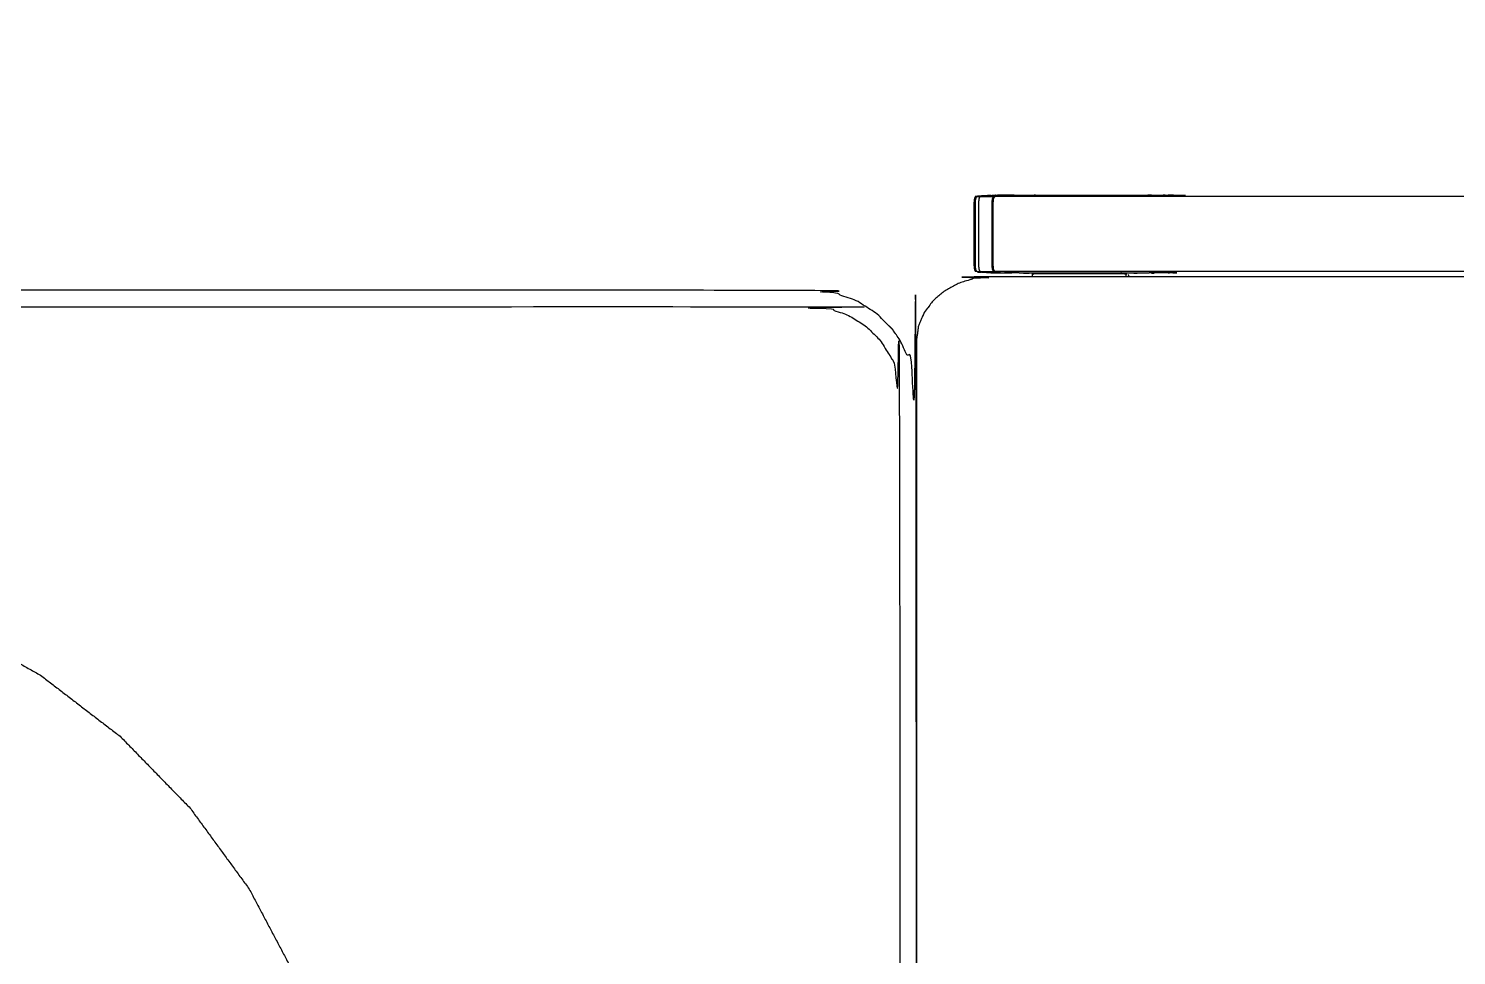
# Model space of a CAD drawing. Header units: millimetres. Extents: x 3429 to 24139, y -631 to 9878.
# Drawn here: x 7964.92 to 8008.26, y 3386.53 to 3414.66 of the extents above; entities that cross this region are included whole.
import ezdxf

# ---------------------------------------------------------------- set-up
doc = ezdxf.new("R2010")
doc.units = ezdxf.units.MM
for name, color, linetype, lineweight in [('multid_gorunus_3', 23, 'Continuous', 13), ('multid_gorunus_4', 15, 'Continuous', 9), ('multid_gorunus_5', 193, 'Continuous', 5)]:
    doc.layers.add(name, color=color, linetype=linetype, lineweight=lineweight)

# ---------------------------------------------------------------- blocks, each defined once
blk = doc.blocks.new('grup-1')
at = {"layer": 'multid_gorunus_3', "lineweight": -3}
for points in [[(2472.196, 5870.084), (2471.826, 5870.127), (2471.456, 5870.17), (2437.184, 5870.179), (2402.913, 5870.189), (2402.543, 5870.146), (2402.173, 5870.104), (2401.833, 5869.982), (2401.494, 5869.861), (2401.194, 5869.67), (2400.894, 5869.479), (2400.644, 5869.229), (2400.394, 5868.979), (2400.203, 5868.68), (2400.012, 5868.38), (2399.891, 5868.04), (2399.769, 5867.701), (2399.726, 5867.331), (2399.683, 5866.961), (2399.669, 5815.19), (2399.652, 5752.918), (2399.695, 5752.548), (2399.737, 5752.178), (2399.859, 5751.839), (2399.98, 5751.499), (2400.171, 5751.199), (2400.361, 5750.899), (2400.611, 5750.649), (2400.861, 5750.399), (2401.161, 5750.208), (2401.461, 5750.018), (2401.8, 5749.896), (2402.14, 5749.774), (2402.51, 5749.731), (2402.88, 5749.689), (2437.151, 5749.679), (2471.423, 5749.67), (2471.793, 5749.712), (2472.163, 5749.755), (2472.502, 5749.876), (2472.842, 5749.998), (2473.142, 5750.188), (2473.442, 5750.379), (2473.692, 5750.629), (2473.942, 5750.879), (2474.133, 5751.179), (2474.323, 5751.478), (2474.445, 5751.818), (2474.567, 5752.158), (2474.609, 5752.528), (2474.652, 5752.897), (2474.669, 5815.169), (2474.683, 5866.94), (2474.641, 5867.31), (2474.598, 5867.68), (2474.477, 5868.02), (2474.355, 5868.36), (2474.165, 5868.659), (2473.974, 5868.959), (2473.724, 5869.209), (2473.474, 5869.459), (2473.175, 5869.65), (2472.875, 5869.841), (2472.535, 5869.963), (2472.196, 5870.084)], [(2471.454, 5869.67), (2471.766, 5869.634), (2472.079, 5869.597), (2472.366, 5869.494), (2472.653, 5869.392), (2472.907, 5869.23), (2473.16, 5869.069), (2473.372, 5868.857), (2473.583, 5868.646), (2473.745, 5868.392), (2473.906, 5868.138), (2474.009, 5867.851), (2474.111, 5867.564), (2474.147, 5867.251), (2474.183, 5866.939), (2474.169, 5815.169), (2474.152, 5752.9), (2474.116, 5752.587), (2474.08, 5752.274), (2473.977, 5751.987), (2473.874, 5751.7), (2473.713, 5751.446), (2473.551, 5751.193), (2473.34, 5750.981), (2473.128, 5750.77), (2472.874, 5750.609), (2472.621, 5750.447), (2472.334, 5750.345), (2472.046, 5750.242), (2471.734, 5750.206), (2471.421, 5750.17), (2437.151, 5750.179), (2402.882, 5750.189), (2402.569, 5750.225), (2402.257, 5750.261), (2401.969, 5750.364), (2401.682, 5750.467), (2401.429, 5750.628), (2401.175, 5750.79), (2400.964, 5751.001), (2400.752, 5751.213), (2400.591, 5751.466), (2400.43, 5751.72), (2400.327, 5752.007), (2400.224, 5752.295), (2400.188, 5752.607), (2400.152, 5752.92), (2400.169, 5815.189), (2400.183, 5866.959), (2400.22, 5867.272), (2400.256, 5867.584), (2400.359, 5867.871), (2400.462, 5868.159), (2400.623, 5868.412), (2400.785, 5868.666), (2400.996, 5868.877), (2401.208, 5869.089), (2401.461, 5869.25), (2401.715, 5869.411), (2402.002, 5869.514), (2402.289, 5869.617), (2402.602, 5869.653), (2402.915, 5869.689), (2437.184, 5869.679), (2471.454, 5869.67)]]:
    blk.add_open_spline(points, degree=2, knots=[-16, -16, -16, -15, -15, -14, -14, -13, -13, -12, -12, -11, -11, -10, -10, -9, -9, -8, -8, -7, -7, -6, -6, -5, -5, -4, -4, -3, -3, -2, -2, -1, -1, 0, 0, 1, 1, 2, 2, 3, 3, 4, 4, 5, 5, 6, 6, 7, 7, 8, 8, 9, 9, 10, 10, 11, 11, 12, 12, 13, 13, 14, 14, 15, 15, 16, 16, 16], dxfattribs=at)
at = {"layer": 'multid_gorunus_4', "lineweight": -3}
for points, knots in [([(2346.946, 5869.41), (2346.95, 5869.417), (2346.954, 5869.425), (2346.965, 5869.435), (2346.977, 5869.445), (2346.998, 5869.461), (2347.02, 5869.478), (2347.055, 5869.503), (2347.089, 5869.528), (2347.14, 5869.565), (2347.191, 5869.602), (2347.255, 5869.648), (2347.32, 5869.694), (2347.394, 5869.747), (2347.468, 5869.799), (2347.548, 5869.855), (2347.629, 5869.911), (2347.714, 5869.968), (2347.798, 5870.025), (2347.885, 5870.082), (2347.973, 5870.139), (2348.062, 5870.196), (2348.152, 5870.254), (2348.243, 5870.31), (2348.334, 5870.367), (2348.426, 5870.422), (2348.518, 5870.478), (2348.611, 5870.532), (2348.704, 5870.587), (2348.798, 5870.64), (2348.893, 5870.693), (2348.987, 5870.746), (2349.082, 5870.798), (2349.178, 5870.849), (2349.274, 5870.9), (2349.371, 5870.951), (2349.467, 5871.001), (2349.565, 5871.05), (2349.662, 5871.099), (2349.761, 5871.147), (2349.859, 5871.194), (2349.958, 5871.241), (2350.058, 5871.288), (2350.158, 5871.333), (2350.258, 5871.379), (2350.359, 5871.423), (2350.46, 5871.468), (2350.561, 5871.511), (2350.663, 5871.554), (2350.766, 5871.596), (2350.868, 5871.638), (2350.972, 5871.679), (2351.075, 5871.72), (2351.179, 5871.76), (2351.283, 5871.799), (2351.388, 5871.838), (2351.493, 5871.876), (2351.598, 5871.913), (2351.704, 5871.951), (2351.81, 5871.987), (2351.916, 5872.022), (2352.023, 5872.057), (2352.13, 5872.092), (2352.238, 5872.125), (2352.346, 5872.158), (2352.454, 5872.19), (2352.562, 5872.222), (2352.671, 5872.253), (2352.78, 5872.284), (2352.89, 5872.313), (2352.999, 5872.342), (2353.11, 5872.37), (2353.22, 5872.398), (2353.331, 5872.425), (2353.441, 5872.451), (2353.553, 5872.476), (2353.664, 5872.501), (2353.776, 5872.525), (2353.888, 5872.549), (2354.001, 5872.571), (2354.113, 5872.593), (2354.226, 5872.614), (2354.339, 5872.635), (2354.457, 5872.654), (2354.574, 5872.674), (2354.7, 5872.692), (2354.827, 5872.71), (2354.965, 5872.726), (2355.104, 5872.743), (2355.259, 5872.758), (2355.414, 5872.774), (2355.59, 5872.788), (2355.765, 5872.802), (2355.966, 5872.816), (2356.166, 5872.829), (2356.394, 5872.841), (2356.623, 5872.853), (2356.884, 5872.864), (2357.146, 5872.875), (2357.443, 5872.885), (2357.741, 5872.895), (2358.079, 5872.904), (2358.417, 5872.913), (2358.8, 5872.921), (2359.183, 5872.929), (2359.614, 5872.937), (2360.046, 5872.944), (2360.529, 5872.95), (2361.013, 5872.957), (2361.553, 5872.963), (2362.094, 5872.969), (2362.694, 5872.974), (2363.295, 5872.979), (2363.96, 5872.984), (2364.626, 5872.988), (2365.347, 5872.992), (2366.069, 5872.996), (2366.839, 5873), (2367.61, 5873.003), (2368.42, 5873.006), (2369.231, 5873.009), (2370.074, 5873.012), (2370.917, 5873.014), (2371.784, 5873.016), (2372.651, 5873.018), (2373.535, 5873.02), (2374.418, 5873.022), (2375.31, 5873.023), (2376.202, 5873.024), (2377.094, 5873.025), (2377.986, 5873.026), (2378.87, 5873.027), (2379.755, 5873.028), (2380.623, 5873.028), (2381.492, 5873.029), (2382.336, 5873.029), (2382.581, 5873.03), (2383.393, 5873.03), (2384.206, 5873.03), (2384.978, 5873.03), (2385.751, 5873.03), (2386.476, 5873.03), (2387.2, 5873.03), (2387.869, 5873.03), (2388.538, 5873.03), (2389.142, 5873.03), (2389.747, 5873.03), (2390.291, 5873.03), (2390.835, 5873.03), (2391.322, 5873.03), (2391.809, 5873.03), (2392.243, 5873.03), (2392.676, 5873.03), (2393.06, 5873.03), (2393.443, 5873.03), (2393.78, 5873.03), (2394.117, 5873.03), (2394.411, 5873.03), (2394.706, 5873.03), (2394.96, 5873.03), (2395.215, 5873.03), (2395.434, 5873.03), (2395.653, 5873.03), (2395.838, 5873.03), (2396.024, 5873.03), (2396.179, 5873.03), (2396.335, 5873.03), (2396.463, 5873.03), (2396.59, 5873.03), (2396.693, 5873.03), (2396.796, 5873.03), (2396.877, 5873.03), (2396.958, 5873.03), (2397.02, 5873.03), (2397.082, 5873.03), (2397.128, 5873.03), (2397.173, 5873.03), (2397.205, 5873.03), (2397.237, 5873.03), (2397.258, 5873.029), (2397.279, 5873.029), (2397.291, 5873.027), (2397.303, 5873.025)], [0, 0, 0, 1, 1, 2, 2, 3, 3, 4, 4, 5, 5, 6, 6, 7, 7, 8, 8, 9, 9, 10, 10, 11, 11, 12, 12, 13, 13, 14, 14, 15, 15, 16, 16, 17, 17, 18, 18, 19, 19, 20, 20, 21, 21, 22, 22, 23, 23, 24, 24, 25, 25, 26, 26, 27, 27, 28, 28, 29, 29, 30, 30, 31, 31, 32, 32, 33, 33, 34, 34, 35, 35, 36, 36, 37, 37, 38, 38, 39, 39, 40, 40, 41, 41, 42, 42, 43, 43, 44, 44, 45, 45, 46, 46, 47, 47, 48, 48, 49, 49, 50, 50, 51, 51, 52, 52, 53, 53, 54, 54, 55, 55, 56, 56, 57, 57, 58, 58, 59, 59, 60, 60, 61, 61, 62, 62, 63, 63, 64, 64, 65, 65, 66, 66, 67, 67, 68, 68, 69, 69, 70, 70, 71, 71, 72, 72, 73, 73, 74, 74, 75, 75, 76, 76, 77, 77, 78, 78, 79, 79, 80, 80, 81, 81, 82, 82, 83, 83, 84, 84, 85, 85, 86, 86, 87, 87, 88, 88, 89, 89, 90, 90, 91, 91, 91]), ([(2396.909, 5873.071), (2396.87, 5873.072), (2396.831, 5873.072), (2396.81, 5873.073), (2396.79, 5873.073), (2396.739, 5873.074), (2396.688, 5873.074), (2396.629, 5873.074), (2396.57, 5873.074), (2396.503, 5873.075), (2396.436, 5873.075), (2396.36, 5873.075), (2396.284, 5873.075), (2396.199, 5873.075), (2396.113, 5873.075), (2396.018, 5873.075), (2395.922, 5873.075), (2395.818, 5873.075), (2395.714, 5873.075), (2395.602, 5873.075), (2395.491, 5873.075), (2395.373, 5873.075), (2395.255, 5873.075), (2395.132, 5873.075), (2395.009, 5873.075), (2394.882, 5873.075), (2394.755, 5873.075), (2394.626, 5873.075), (2394.497, 5873.075), (2394.367, 5873.075), (2394.236, 5873.075), (2394.106, 5873.075), (2393.975, 5873.075), (2393.846, 5873.075), (2393.717, 5873.075), (2393.59, 5873.075), (2393.463, 5873.075), (2393.34, 5873.075), (2393.217, 5873.075), (2393.099, 5873.075), (2392.981, 5873.075), (2392.87, 5873.075), (2392.758, 5873.075), (2392.654, 5873.075), (2392.55, 5873.075), (2392.454, 5873.075), (2392.359, 5873.075), (2392.274, 5873.075), (2392.188, 5873.075), (2392.112, 5873.075), (2392.036, 5873.075), (2391.969, 5873.075), (2391.902, 5873.075), (2391.843, 5873.074), (2391.784, 5873.074), (2391.733, 5873.074), (2391.682, 5873.074), (2391.638, 5873.073), (2391.594, 5873.073), (2391.556, 5873.072), (2391.519, 5873.071), (2391.519, 5873.071), (2391.518, 5873.071)], [187.113527, 187.113527, 187.113527, 188, 188, 189, 189, 190, 190, 191, 191, 192, 192, 193, 193, 194, 194, 195, 195, 196, 196, 197, 197, 198, 198, 199, 199, 200, 200, 201, 201, 202, 202, 203, 203, 204, 204, 205, 205, 206, 206, 207, 207, 208, 208, 209, 209, 210, 210, 211, 211, 212, 212, 213, 213, 214, 214, 215, 215, 216, 216, 217, 217, 217.009365, 217.009365, 217.009365]), ([(2391.881, 5873.074), (2391.882, 5873.074), (2391.882, 5873.074), (2391.942, 5873.074), (2392.001, 5873.075), (2392.019, 5873.075), (2392.036, 5873.075)], [246.987914, 246.987914, 246.987914, 247, 247, 248, 248, 248.257924, 248.257924, 248.257924]), ([(2392.137, 5873.075), (2392.137, 5873.075), (2392.137, 5873.075), (2392.163, 5873.075), (2392.188, 5873.075)], [248.9989623, 248.9989623, 248.9989623, 249, 249, 249.3333336, 249.3333336, 249.3333336]), ([(2392.549, 5873.075), (2392.603, 5873.075), (2392.656, 5873.075), (2392.656, 5873.075), (2392.656, 5873.075)], [251.4453515, 251.4453515, 251.4453515, 252, 252, 252.0000001, 252.0000001, 252.0000001]), ([(2396.72, 5873.074), (2396.721, 5873.074), (2396.721, 5873.074), (2396.78, 5873.074), (2396.84, 5873.074), (2396.891, 5873.074), (2396.943, 5873.073), (2396.987, 5873.073), (2397.032, 5873.072), (2397.07, 5873.072), (2397.107, 5873.071), (2397.139, 5873.07), (2397.171, 5873.069), (2397.198, 5873.068), (2397.224, 5873.067)], [47.99625, 47.99625, 47.99625, 48, 48, 49, 49, 50, 50, 51, 51, 52, 52, 53, 53, 53.997378, 53.997378, 53.997378]), ([(2396.909, 5873.071), (2396.931, 5873.071), (2396.953, 5873.071), (2396.985, 5873.07), (2397.016, 5873.069), (2397.043, 5873.068), (2397.069, 5873.067), (2397.09, 5873.066), (2397.111, 5873.065)], [180.29815, 180.29815, 180.29815, 181, 181, 182, 182, 183, 183, 184, 184, 184]), ([(2397.111, 5873.065), (2397.133, 5873.064), (2397.154, 5873.062), (2397.172, 5873.061), (2397.189, 5873.059)], [0, 0, 0, 1, 1, 2, 2, 2]), ([(2397.189, 5873.059), (2397.203, 5873.057), (2397.217, 5873.055), (2397.229, 5873.052), (2397.242, 5873.05)], [0, 0, 0, 1, 1, 2, 2, 2]), ([(2397.46, 5873.06), (2397.428, 5873.06), (2397.395, 5873.06), (2397.368, 5873.06), (2397.341, 5873.06), (2397.323, 5873.062), (2397.306, 5873.064), (2397.287, 5873.064), (2397.268, 5873.064), (2397.246, 5873.065), (2397.224, 5873.067)], [0, 0, 0, 1, 1, 2, 2, 3, 3, 4, 4, 5, 5, 5]), ([(2397.292, 5873.033), (2397.286, 5873.036), (2397.279, 5873.039), (2397.271, 5873.042), (2397.263, 5873.045), (2397.252, 5873.048), (2397.242, 5873.05)], [0, 0, 0, 1, 1, 2, 2, 3, 3, 3]), ([(2397.269, 5870.739), (2397.274, 5870.74), (2397.278, 5870.74), (2397.288, 5870.743), (2397.299, 5870.745), (2397.307, 5870.748), (2397.315, 5870.75), (2397.321, 5870.754), (2397.327, 5870.757), (2397.332, 5870.76), (2397.337, 5870.764), (2397.341, 5870.768), (2397.345, 5870.772), (2397.349, 5870.776), (2397.353, 5870.781), (2397.356, 5870.786), (2397.359, 5870.792), (2397.362, 5870.798), (2397.365, 5870.804), (2397.367, 5870.812), (2397.369, 5870.819), (2397.371, 5870.828), (2397.373, 5870.837), (2397.375, 5870.847), (2397.377, 5870.858), (2397.378, 5870.87), (2397.379, 5870.882), (2397.381, 5870.896), (2397.382, 5870.91), (2397.382, 5870.926), (2397.383, 5870.942), (2397.384, 5870.96), (2397.384, 5870.978), (2397.385, 5870.999), (2397.385, 5871.019), (2397.385, 5871.042), (2397.386, 5871.065), (2397.386, 5871.091), (2397.386, 5871.117), (2397.386, 5871.145), (2397.386, 5871.173), (2397.386, 5871.204), (2397.386, 5871.236), (2397.386, 5871.27), (2397.386, 5871.304), (2397.386, 5871.341), (2397.386, 5871.378), (2397.386, 5871.417), (2397.386, 5871.457), (2397.386, 5871.498), (2397.386, 5871.539), (2397.386, 5871.582), (2397.386, 5871.624), (2397.386, 5871.668), (2397.386, 5871.712), (2397.386, 5871.757), (2397.386, 5871.801), (2397.386, 5871.846), (2397.386, 5871.891), (2397.386, 5871.936), (2397.386, 5871.981), (2397.386, 5872.026), (2397.386, 5872.07), (2397.386, 5872.114), (2397.386, 5872.158), (2397.386, 5872.2), (2397.386, 5872.243), (2397.386, 5872.284), (2397.386, 5872.325), (2397.386, 5872.365), (2397.386, 5872.404), (2397.386, 5872.441), (2397.386, 5872.478), (2397.386, 5872.512), (2397.386, 5872.546), (2397.386, 5872.578), (2397.386, 5872.609), (2397.386, 5872.637), (2397.386, 5872.665), (2397.386, 5872.691), (2397.386, 5872.717), (2397.385, 5872.74), (2397.385, 5872.763), (2397.385, 5872.783), (2397.384, 5872.804), (2397.384, 5872.822), (2397.383, 5872.84), (2397.382, 5872.856), (2397.382, 5872.872), (2397.38, 5872.886), (2397.379, 5872.9), (2397.378, 5872.912), (2397.377, 5872.924), (2397.375, 5872.935), (2397.373, 5872.945), (2397.371, 5872.954), (2397.369, 5872.963), (2397.367, 5872.97), (2397.365, 5872.978), (2397.362, 5872.984), (2397.359, 5872.99), (2397.356, 5872.996), (2397.353, 5873.001), (2397.349, 5873.006), (2397.345, 5873.01), (2397.341, 5873.014), (2397.337, 5873.018), (2397.332, 5873.022), (2397.327, 5873.025), (2397.321, 5873.028), (2397.315, 5873.031), (2397.307, 5873.034), (2397.299, 5873.037), (2397.288, 5873.039), (2397.278, 5873.042), (2397.273, 5873.042), (2397.269, 5873.043)], [43.684205, 43.684205, 43.684205, 44, 44, 45, 45, 46, 46, 47, 47, 48, 48, 49, 49, 50, 50, 51, 51, 52, 52, 53, 53, 54, 54, 55, 55, 56, 56, 57, 57, 58, 58, 59, 59, 60, 60, 61, 61, 62, 62, 63, 63, 64, 64, 65, 65, 66, 66, 67, 67, 68, 68, 69, 69, 70, 70, 71, 71, 72, 72, 73, 73, 74, 74, 75, 75, 76, 76, 77, 77, 78, 78, 79, 79, 80, 80, 81, 81, 82, 82, 83, 83, 84, 84, 85, 85, 86, 86, 87, 87, 88, 88, 89, 89, 90, 90, 91, 91, 92, 92, 93, 93, 94, 94, 95, 95, 96, 96, 97, 97, 98, 98, 99, 99, 100, 100, 100.322771, 100.322771, 100.322771]), ([(2397.292, 5873.033), (2397.298, 5873.029), (2397.303, 5873.025), (2397.308, 5873.022), (2397.313, 5873.018)], [0, 0, 0, 1, 1, 2, 2, 2]), ([(2397.306, 5873.064), (2397.333, 5873.064), (2397.36, 5873.064), (2397.378, 5873.062), (2397.395, 5873.06)], [0, 0, 0, 1, 1, 2, 2, 2]), ([(2397.313, 5873.018), (2397.317, 5873.014), (2397.322, 5873.01), (2397.325, 5873.006), (2397.329, 5873.001), (2397.332, 5872.996), (2397.336, 5872.99), (2397.338, 5872.984), (2397.341, 5872.978), (2397.343, 5872.97), (2397.346, 5872.963), (2397.348, 5872.954), (2397.35, 5872.945), (2397.352, 5872.935), (2397.353, 5872.924), (2397.355, 5872.912), (2397.356, 5872.9), (2397.357, 5872.886), (2397.358, 5872.872), (2397.359, 5872.856), (2397.36, 5872.84), (2397.36, 5872.822), (2397.361, 5872.804), (2397.361, 5872.783), (2397.362, 5872.763), (2397.362, 5872.74), (2397.362, 5872.717), (2397.362, 5872.691), (2397.362, 5872.665), (2397.362, 5872.637), (2397.362, 5872.609), (2397.362, 5872.578), (2397.362, 5872.546), (2397.362, 5872.512), (2397.362, 5872.478), (2397.362, 5872.441), (2397.362, 5872.404), (2397.362, 5872.365), (2397.362, 5872.325), (2397.362, 5872.284), (2397.362, 5872.243), (2397.362, 5872.2), (2397.362, 5872.158), (2397.362, 5872.114), (2397.362, 5872.07), (2397.362, 5872.026), (2397.362, 5871.981), (2397.362, 5871.936), (2397.362, 5871.891), (2397.362, 5871.846), (2397.362, 5871.801), (2397.362, 5871.757), (2397.362, 5871.712), (2397.362, 5871.668), (2397.362, 5871.624), (2397.362, 5871.582), (2397.363, 5871.539), (2397.363, 5871.498), (2397.363, 5871.457), (2397.362, 5871.417), (2397.362, 5871.378), (2397.362, 5871.341), (2397.362, 5871.304), (2397.362, 5871.27), (2397.363, 5871.236), (2397.363, 5871.204), (2397.363, 5871.173), (2397.362, 5871.145), (2397.362, 5871.117), (2397.362, 5871.091), (2397.362, 5871.065), (2397.362, 5871.042), (2397.362, 5871.019), (2397.361, 5870.999), (2397.361, 5870.978), (2397.36, 5870.96), (2397.36, 5870.942), (2397.359, 5870.926), (2397.358, 5870.91), (2397.357, 5870.896), (2397.356, 5870.882), (2397.355, 5870.87), (2397.353, 5870.858), (2397.352, 5870.847), (2397.35, 5870.837), (2397.348, 5870.828), (2397.346, 5870.819), (2397.344, 5870.812), (2397.341, 5870.804), (2397.338, 5870.798), (2397.336, 5870.792), (2397.332, 5870.786), (2397.329, 5870.781), (2397.326, 5870.776), (2397.322, 5870.772), (2397.318, 5870.768), (2397.313, 5870.764)], [-32, -32, -32, -31, -31, -30, -30, -29, -29, -28, -28, -27, -27, -26, -26, -25, -25, -24, -24, -23, -23, -22, -22, -21, -21, -20, -20, -19, -19, -18, -18, -17, -17, -16, -16, -15, -15, -14, -14, -13, -13, -12, -12, -11, -11, -10, -10, -9, -9, -8, -8, -7, -7, -6, -6, -5, -5, -4, -4, -3, -3, -2, -2, -1, -1, 0, 0, 1, 1, 2, 2, 3, 3, 4, 4, 5, 5, 6, 6, 7, 7, 8, 8, 9, 9, 10, 10, 11, 11, 12, 12, 13, 13, 14, 14, 15, 15, 16, 16, 16]), ([(2397.746, 5873.03), (2397.716, 5873.03), (2397.687, 5873.03), (2397.654, 5873.03), (2397.62, 5873.03), (2397.586, 5873.03), (2397.551, 5873.03), (2397.519, 5873.03), (2397.487, 5873.03), (2397.459, 5873.03), (2397.432, 5873.03), (2397.413, 5873.03), (2397.393, 5873.03), (2397.38, 5873.029), (2397.367, 5873.029), (2397.358, 5873.027), (2397.35, 5873.025), (2397.343, 5873.022), (2397.337, 5873.018)], [0, 0, 0, 1, 1, 2, 2, 3, 3, 4, 4, 5, 5, 6, 6, 7, 7, 8, 8, 9, 9, 9]), ([(2397.423, 5873.056), (2397.396, 5873.056), (2397.369, 5873.056), (2397.355, 5873.058), (2397.341, 5873.06)], [0, 0, 0, 1, 1, 2, 2, 2]), ([(2397.46, 5873.06), (2397.474, 5873.058), (2397.488, 5873.056), (2397.456, 5873.056), (2397.423, 5873.056), (2397.409, 5873.058), (2397.395, 5873.06)], [0, 0, 0, 1, 1, 2, 2, 3, 3, 3]), ([(2397.424, 5873.064), (2397.442, 5873.062), (2397.46, 5873.06), (2397.494, 5873.06), (2397.528, 5873.06), (2397.511, 5873.062), (2397.493, 5873.064), (2397.459, 5873.064), (2397.424, 5873.064)], [0, 0, 0, 1, 1, 2, 2, 3, 3, 4, 4, 4]), ([(2397.722, 5873.045), (2397.713, 5873.048), (2397.704, 5873.051), (2397.693, 5873.053), (2397.682, 5873.056), (2397.653, 5873.056), (2397.624, 5873.056), (2397.609, 5873.058), (2397.595, 5873.06), (2397.562, 5873.06), (2397.528, 5873.06)], [0, 0, 0, 1, 1, 2, 2, 3, 3, 4, 4, 5, 5, 5]), ([(2397.624, 5873.056), (2397.59, 5873.056), (2397.557, 5873.056), (2397.543, 5873.058), (2397.528, 5873.06)], [0, 0, 0, 1, 1, 2, 2, 2]), ([(2397.624, 5873.056), (2397.635, 5873.053), (2397.646, 5873.051), (2397.675, 5873.051), (2397.704, 5873.051)], [0, 0, 0, 1, 1, 2, 2, 2]), ([(2397.646, 5873.051), (2397.654, 5873.048), (2397.663, 5873.045), (2397.692, 5873.045), (2397.722, 5873.045)], [0, 0, 0, 1, 1, 2, 2, 2]), ([(2397.772, 5873.045), (2397.747, 5873.045), (2397.722, 5873.045), (2397.728, 5873.041), (2397.735, 5873.038), (2397.76, 5873.038), (2397.786, 5873.038), (2397.779, 5873.041), (2397.772, 5873.045), (2397.764, 5873.048), (2397.755, 5873.051)], [0, 0, 0, 1, 1, 2, 2, 3, 3, 4, 4, 5, 5, 5]), ([(2397.772, 5873.045), (2397.794, 5873.045), (2397.815, 5873.045), (2397.822, 5873.041), (2397.829, 5873.038), (2397.834, 5873.034), (2397.839, 5873.03), (2397.818, 5873.03), (2397.797, 5873.03), (2397.771, 5873.03), (2397.746, 5873.03), (2397.74, 5873.034), (2397.735, 5873.038)], [0, 0, 0, 1, 1, 2, 2, 3, 3, 4, 4, 5, 5, 6, 6, 6]), ([(2397.746, 5873.03), (2397.751, 5873.026), (2397.755, 5873.021), (2397.76, 5873.016), (2397.764, 5873.011), (2397.767, 5873.005), (2397.771, 5872.999), (2397.774, 5872.992), (2397.777, 5872.985), (2397.78, 5872.977), (2397.783, 5872.968), (2397.785, 5872.959), (2397.787, 5872.949), (2397.789, 5872.938), (2397.791, 5872.928), (2397.792, 5872.915), (2397.793, 5872.902), (2397.795, 5872.888), (2397.796, 5872.874), (2397.796, 5872.857), (2397.797, 5872.841), (2397.798, 5872.823), (2397.798, 5872.804), (2397.799, 5872.784), (2397.799, 5872.763), (2397.8, 5872.74), (2397.8, 5872.717), (2397.8, 5872.691), (2397.8, 5872.666), (2397.8, 5872.637), (2397.8, 5872.609), (2397.8, 5872.578), (2397.8, 5872.546), (2397.8, 5872.512), (2397.8, 5872.478), (2397.8, 5872.441), (2397.8, 5872.404), (2397.8, 5872.365), (2397.8, 5872.325), (2397.8, 5872.284), (2397.8, 5872.243), (2397.8, 5872.2), (2397.8, 5872.158), (2397.8, 5872.114), (2397.8, 5872.07), (2397.8, 5872.025), (2397.8, 5871.981), (2397.8, 5871.936), (2397.8, 5871.891), (2397.8, 5871.846), (2397.8, 5871.801), (2397.8, 5871.756), (2397.8, 5871.712), (2397.8, 5871.668), (2397.8, 5871.624), (2397.8, 5871.582), (2397.8, 5871.539), (2397.8, 5871.498), (2397.8, 5871.457), (2397.8, 5871.417), (2397.8, 5871.378), (2397.8, 5871.341), (2397.8, 5871.304), (2397.8, 5871.27), (2397.8, 5871.236), (2397.8, 5871.204), (2397.8, 5871.173), (2397.8, 5871.145), (2397.8, 5871.116), (2397.8, 5871.091), (2397.8, 5871.065), (2397.8, 5871.042), (2397.799, 5871.019), (2397.799, 5870.998), (2397.799, 5870.978), (2397.798, 5870.959), (2397.797, 5870.941), (2397.797, 5870.925), (2397.796, 5870.908), (2397.795, 5870.894), (2397.793, 5870.88), (2397.792, 5870.867), (2397.791, 5870.854), (2397.789, 5870.843), (2397.787, 5870.833), (2397.785, 5870.823), (2397.783, 5870.814), (2397.78, 5870.805), (2397.777, 5870.797), (2397.774, 5870.79), (2397.771, 5870.783), (2397.768, 5870.777), (2397.764, 5870.771), (2397.76, 5870.766), (2397.756, 5870.761), (2397.751, 5870.757), (2397.746, 5870.752)], [0, 0, 0, 1, 1, 2, 2, 3, 3, 4, 4, 5, 5, 6, 6, 7, 7, 8, 8, 9, 9, 10, 10, 11, 11, 12, 12, 13, 13, 14, 14, 15, 15, 16, 16, 17, 17, 18, 18, 19, 19, 20, 20, 21, 21, 22, 22, 23, 23, 24, 24, 25, 25, 26, 26, 27, 27, 28, 28, 29, 29, 30, 30, 31, 31, 32, 32, 33, 33, 34, 34, 35, 35, 36, 36, 37, 37, 38, 38, 39, 39, 40, 40, 41, 41, 42, 42, 43, 43, 44, 44, 45, 45, 46, 46, 47, 47, 48, 48, 48]), ([(2397.839, 5873.03), (2397.857, 5873.03), (2397.874, 5873.03), (2397.869, 5873.034), (2397.863, 5873.038), (2397.846, 5873.038), (2397.829, 5873.038)], [0, 0, 0, 1, 1, 2, 2, 3, 3, 3]), ([(2397.911, 5873.021), (2397.897, 5873.021), (2397.884, 5873.021), (2397.866, 5873.021), (2397.849, 5873.021), (2397.844, 5873.025), (2397.839, 5873.03)], [0, 0, 0, 1, 1, 2, 2, 3, 3, 3]), ([(2397.849, 5870.761), (2397.853, 5870.766), (2397.857, 5870.771), (2397.861, 5870.777), (2397.865, 5870.783), (2397.868, 5870.79), (2397.871, 5870.797), (2397.873, 5870.805), (2397.876, 5870.814), (2397.878, 5870.823), (2397.881, 5870.833), (2397.882, 5870.843), (2397.884, 5870.854), (2397.886, 5870.867), (2397.887, 5870.88), (2397.888, 5870.894), (2397.889, 5870.908), (2397.89, 5870.925), (2397.891, 5870.941), (2397.891, 5870.959), (2397.892, 5870.978), (2397.892, 5870.998), (2397.893, 5871.019), (2397.893, 5871.042), (2397.893, 5871.065), (2397.894, 5871.091), (2397.894, 5871.116), (2397.894, 5871.145), (2397.894, 5871.173), (2397.894, 5871.204), (2397.894, 5871.236), (2397.894, 5871.27), (2397.894, 5871.304), (2397.894, 5871.341), (2397.894, 5871.378), (2397.894, 5871.417), (2397.894, 5871.457), (2397.894, 5871.498), (2397.894, 5871.539), (2397.894, 5871.582), (2397.894, 5871.624), (2397.894, 5871.668), (2397.894, 5871.712), (2397.894, 5871.757), (2397.894, 5871.801), (2397.894, 5871.846), (2397.894, 5871.891), (2397.894, 5871.936), (2397.894, 5871.981), (2397.894, 5872.026), (2397.894, 5872.07), (2397.894, 5872.114), (2397.894, 5872.158), (2397.894, 5872.2), (2397.894, 5872.243), (2397.894, 5872.284), (2397.894, 5872.325), (2397.894, 5872.365), (2397.894, 5872.404), (2397.894, 5872.441), (2397.894, 5872.478), (2397.894, 5872.512), (2397.894, 5872.546), (2397.894, 5872.578), (2397.894, 5872.609), (2397.894, 5872.637), (2397.894, 5872.666), (2397.893, 5872.691), (2397.893, 5872.717), (2397.893, 5872.74), (2397.893, 5872.763), (2397.892, 5872.784), (2397.892, 5872.804), (2397.891, 5872.823), (2397.891, 5872.841), (2397.89, 5872.857), (2397.889, 5872.874), (2397.888, 5872.888), (2397.887, 5872.902), (2397.885, 5872.915), (2397.884, 5872.928), (2397.882, 5872.939), (2397.88, 5872.949), (2397.878, 5872.959), (2397.876, 5872.968), (2397.873, 5872.977), (2397.871, 5872.985), (2397.868, 5872.992), (2397.865, 5872.999), (2397.861, 5873.005), (2397.857, 5873.011), (2397.853, 5873.016), (2397.849, 5873.021)], [0, 0, 0, 1, 1, 2, 2, 3, 3, 4, 4, 5, 5, 6, 6, 7, 7, 8, 8, 9, 9, 10, 10, 11, 11, 12, 12, 13, 13, 14, 14, 15, 15, 16, 16, 17, 17, 18, 18, 19, 19, 20, 20, 21, 21, 22, 22, 23, 23, 24, 24, 25, 25, 26, 26, 27, 27, 28, 28, 29, 29, 30, 30, 31, 31, 32, 32, 33, 33, 34, 34, 35, 35, 36, 36, 37, 37, 38, 38, 39, 39, 40, 40, 41, 41, 42, 42, 43, 43, 44, 44, 45, 45, 46, 46, 46]), ([(2397.884, 5870.761), (2397.888, 5870.766), (2397.892, 5870.771), (2397.896, 5870.777), (2397.9, 5870.783), (2397.903, 5870.79), (2397.906, 5870.797), (2397.908, 5870.805), (2397.911, 5870.814), (2397.913, 5870.823), (2397.915, 5870.833), (2397.917, 5870.843), (2397.919, 5870.854), (2397.921, 5870.867), (2397.922, 5870.88), (2397.923, 5870.894), (2397.924, 5870.908), (2397.925, 5870.925), (2397.926, 5870.941), (2397.926, 5870.959), (2397.927, 5870.978), (2397.927, 5870.998), (2397.928, 5871.019), (2397.928, 5871.042), (2397.928, 5871.065), (2397.928, 5871.091), (2397.929, 5871.116), (2397.929, 5871.145), (2397.929, 5871.173), (2397.929, 5871.204), (2397.929, 5871.236), (2397.929, 5871.27), (2397.929, 5871.304), (2397.929, 5871.341), (2397.929, 5871.378), (2397.929, 5871.417), (2397.929, 5871.457), (2397.929, 5871.498), (2397.929, 5871.539), (2397.929, 5871.582), (2397.929, 5871.624), (2397.929, 5871.668), (2397.929, 5871.712), (2397.929, 5871.757), (2397.929, 5871.801), (2397.929, 5871.846), (2397.929, 5871.891), (2397.929, 5871.936), (2397.929, 5871.981), (2397.929, 5872.026), (2397.929, 5872.07), (2397.929, 5872.114), (2397.929, 5872.158), (2397.929, 5872.2), (2397.929, 5872.243), (2397.929, 5872.284), (2397.929, 5872.325), (2397.929, 5872.365), (2397.929, 5872.404), (2397.929, 5872.441), (2397.929, 5872.478), (2397.929, 5872.512), (2397.929, 5872.546), (2397.929, 5872.578), (2397.929, 5872.609), (2397.928, 5872.637), (2397.928, 5872.666), (2397.928, 5872.691), (2397.928, 5872.717), (2397.928, 5872.74), (2397.928, 5872.763), (2397.927, 5872.784), (2397.927, 5872.804), (2397.926, 5872.823), (2397.926, 5872.841), (2397.925, 5872.857), (2397.924, 5872.874), (2397.923, 5872.888), (2397.922, 5872.902), (2397.92, 5872.915), (2397.919, 5872.928), (2397.917, 5872.939), (2397.915, 5872.95), (2397.913, 5872.959), (2397.911, 5872.968), (2397.908, 5872.977), (2397.906, 5872.985), (2397.903, 5872.992), (2397.899, 5872.999), (2397.896, 5873.005), (2397.892, 5873.011), (2397.888, 5873.016), (2397.884, 5873.021)], [0, 0, 0, 1, 1, 2, 2, 3, 3, 4, 4, 5, 5, 6, 6, 7, 7, 8, 8, 9, 9, 10, 10, 11, 11, 12, 12, 13, 13, 14, 14, 15, 15, 16, 16, 17, 17, 18, 18, 19, 19, 20, 20, 21, 21, 22, 22, 23, 23, 24, 24, 25, 25, 26, 26, 27, 27, 28, 28, 29, 29, 30, 30, 31, 31, 32, 32, 33, 33, 34, 34, 35, 35, 36, 36, 37, 37, 38, 38, 39, 39, 40, 40, 41, 41, 42, 42, 43, 43, 44, 44, 45, 45, 46, 46, 46]), ([(2391.902, 5870.708), (2391.892, 5870.708), (2391.882, 5870.708), (2391.831, 5870.709), (2391.779, 5870.709), (2391.779, 5870.709), (2391.779, 5870.709)], [166.832764, 166.832764, 166.832764, 167, 167, 168, 168, 168.000988, 168.000988, 168.000988]), ([(2391.779, 5870.708), (2391.782, 5870.708), (2391.785, 5870.708), (2391.843, 5870.708), (2391.902, 5870.708), (2391.969, 5870.708), (2392.036, 5870.708), (2392.112, 5870.708), (2392.188, 5870.708), (2392.274, 5870.708), (2392.359, 5870.708), (2392.454, 5870.708), (2392.55, 5870.708), (2392.654, 5870.708), (2392.758, 5870.707), (2392.87, 5870.707), (2392.982, 5870.707), (2393.1, 5870.707), (2393.218, 5870.707), (2393.34, 5870.707), (2393.463, 5870.708), (2393.59, 5870.707), (2393.717, 5870.707), (2393.846, 5870.707), (2393.975, 5870.707), (2394.106, 5870.707), (2394.236, 5870.707), (2394.367, 5870.707), (2394.497, 5870.707), (2394.626, 5870.707), (2394.756, 5870.707), (2394.882, 5870.707), (2395.009, 5870.707), (2395.132, 5870.707), (2395.255, 5870.707), (2395.373, 5870.707), (2395.491, 5870.707), (2395.602, 5870.707), (2395.714, 5870.707), (2395.818, 5870.707), (2395.923, 5870.707), (2396.018, 5870.707), (2396.113, 5870.707), (2396.199, 5870.707), (2396.284, 5870.707), (2396.36, 5870.707), (2396.436, 5870.707), (2396.503, 5870.707), (2396.57, 5870.708), (2396.629, 5870.708), (2396.688, 5870.708), (2396.739, 5870.708), (2396.79, 5870.709), (2396.81, 5870.709), (2396.831, 5870.71), (2396.875, 5870.711), (2396.919, 5870.711), (2396.957, 5870.712), (2396.995, 5870.712), (2397.001, 5870.713), (2397.008, 5870.713)], [491.945215, 491.945215, 491.945215, 492, 492, 493, 493, 494, 494, 495, 495, 496, 496, 497, 497, 498, 498, 499, 499, 500, 500, 501, 501, 502, 502, 503, 503, 504, 504, 505, 505, 506, 506, 507, 507, 508, 508, 509, 509, 510, 510, 511, 511, 512, 512, 513, 513, 514, 514, 515, 515, 516, 516, 517, 517, 518, 518, 519, 519, 520, 520, 520.210526, 520.210526, 520.210526]), ([(2392.55, 5870.708), (2392.507, 5870.707), (2392.463, 5870.707), (2392.463, 5870.707), (2392.462, 5870.707)], [162.5523315, 162.5523315, 162.5523315, 163, 163, 163.0057863, 163.0057863, 163.0057863]), ([(2393.093, 5870.708), (2393.093, 5870.708), (2393.093, 5870.708), (2393.037, 5870.707), (2392.982, 5870.707)], [159.9999999, 159.9999999, 159.9999999, 160, 160, 160.4942479, 160.4942479, 160.4942479]), ([(2393.312, 5870.594), (2393.313, 5870.627), (2393.314, 5870.661), (2393.326, 5870.668), (2393.338, 5870.675), (2393.326, 5870.678), (2393.314, 5870.681), (2393.306, 5870.683), (2393.297, 5870.685)], [14.843826, 14.843826, 14.843826, 15, 15, 16, 16, 17, 17, 18, 18, 18]), ([(2393.463, 5870.707), (2393.398, 5870.707), (2393.332, 5870.707), (2393.331, 5870.707), (2393.331, 5870.707)], [158.4712504, 158.4712504, 158.4712504, 159, 159, 159.0047057, 159.0047057, 159.0047057]), ([(2393.338, 5870.675), (2393.366, 5870.678), (2393.394, 5870.681), (2393.452, 5870.683), (2393.51, 5870.685), (2393.605, 5870.686), (2393.699, 5870.687), (2393.835, 5870.687), (2393.97, 5870.687), (2394.151, 5870.687), (2394.332, 5870.687), (2394.536, 5870.687), (2394.741, 5870.687), (2394.945, 5870.687), (2395.149, 5870.687), (2395.33, 5870.687), (2395.511, 5870.687), (2395.647, 5870.687), (2395.782, 5870.687), (2395.876, 5870.686), (2395.971, 5870.685), (2396.029, 5870.683), (2396.088, 5870.681), (2396.115, 5870.678), (2396.143, 5870.675)], [0, 0, 0, 1, 1, 2, 2, 3, 3, 4, 4, 5, 5, 6, 6, 7, 7, 8, 8, 9, 9, 10, 10, 11, 11, 12, 12, 12]), ([(2393.837, 5870.708), (2393.837, 5870.708), (2393.837, 5870.708), (2393.777, 5870.707), (2393.716, 5870.707)], [156.9999999, 156.9999999, 156.9999999, 157, 157, 157.4714829, 157.4714829, 157.4714829]), ([(2394.362, 5870.707), (2394.362, 5870.707), (2394.362, 5870.707), (2394.23, 5870.707), (2394.098, 5870.707), (2394.098, 5870.707), (2394.098, 5870.707)], [155, 155, 155, 155, 155, 156, 156, 156.003478, 156.003478, 156.003478]), ([(2395.144, 5870.707), (2395.144, 5870.707), (2395.144, 5870.707), (2395.016, 5870.707), (2394.888, 5870.707), (2394.757, 5870.707), (2394.626, 5870.707), (2394.626, 5870.707), (2394.626, 5870.707)], [152, 152, 152, 152, 152, 153, 153, 154, 154, 154.001471, 154.001471, 154.001471]), ([(2395.631, 5870.707), (2395.631, 5870.707), (2395.631, 5870.707), (2395.512, 5870.707), (2395.392, 5870.707), (2395.392, 5870.707), (2395.391, 5870.707)], [150, 150, 150, 150, 150, 151, 151, 151.004326, 151.004326, 151.004326]), ([(2396.067, 5870.707), (2396.067, 5870.707), (2396.067, 5870.707), (2395.962, 5870.707), (2395.857, 5870.707), (2395.856, 5870.707), (2395.856, 5870.707)], [148, 148, 148, 148, 148, 149, 149, 149.003071, 149.003071, 149.003071]), ([(2396.184, 5870.685), (2396.176, 5870.683), (2396.167, 5870.681), (2396.155, 5870.678), (2396.143, 5870.675), (2396.155, 5870.668), (2396.167, 5870.661), (2396.168, 5870.627), (2396.169, 5870.593)], [0, 0, 0, 1, 1, 2, 2, 3, 3, 3.158272, 3.158272, 3.158272]), ([(2396.436, 5870.707), (2396.434, 5870.707), (2396.432, 5870.707), (2396.346, 5870.707), (2396.26, 5870.707), (2396.259, 5870.707), (2396.259, 5870.707)], [145.975228, 145.975228, 145.975228, 146, 146, 147, 147, 147.003368, 147.003368, 147.003368]), ([(2397.224, 5870.715), (2397.198, 5870.714), (2397.171, 5870.713), (2397.139, 5870.712), (2397.108, 5870.711), (2397.07, 5870.71), (2397.032, 5870.71), (2396.987, 5870.709), (2396.943, 5870.709), (2396.891, 5870.708), (2396.84, 5870.708), (2396.814, 5870.708), (2396.789, 5870.708)], [138.009209, 138.009209, 138.009209, 139, 139, 140, 140, 141, 141, 142, 142, 143, 143, 143.425591, 143.425591, 143.425591]), ([(2397.111, 5870.717), (2397.09, 5870.716), (2397.069, 5870.715), (2397.043, 5870.714), (2397.017, 5870.713), (2397.012, 5870.713), (2397.008, 5870.713)], [522, 522, 522, 523, 523, 524, 524, 524.133835, 524.133835, 524.133835]), ([(2397.189, 5870.723), (2397.172, 5870.721), (2397.154, 5870.72), (2397.133, 5870.718), (2397.111, 5870.717)], [0, 0, 0, 1, 1, 2, 2, 2]), ([(2397.242, 5870.732), (2397.229, 5870.73), (2397.217, 5870.728), (2397.203, 5870.725), (2397.189, 5870.723)], [-1, -1, -1, 0, 0, 1, 1, 1]), ([(2397.262, 5870.715), (2397.284, 5870.717), (2397.306, 5870.718), (2397.287, 5870.718), (2397.268, 5870.718), (2397.246, 5870.717), (2397.224, 5870.715)], [0, 0, 0, 1, 1, 2, 2, 3, 3, 3]), ([(2397.242, 5870.732), (2397.252, 5870.734), (2397.263, 5870.737), (2397.271, 5870.74), (2397.28, 5870.743), (2397.286, 5870.746), (2397.292, 5870.749)], [-1, -1, -1, 0, 0, 1, 1, 2, 2, 2]), ([(2397.306, 5870.718), (2397.324, 5870.72), (2397.341, 5870.722), (2397.322, 5870.722), (2397.303, 5870.722), (2397.285, 5870.72), (2397.268, 5870.718)], [0, 0, 0, 1, 1, 2, 2, 3, 3, 3]), ([(2397.36, 5870.718), (2397.378, 5870.72), (2397.396, 5870.722), (2397.428, 5870.722), (2397.46, 5870.722), (2397.442, 5870.72), (2397.424, 5870.718), (2397.392, 5870.718), (2397.36, 5870.718), (2397.333, 5870.718), (2397.306, 5870.718)], [0, 0, 0, 1, 1, 2, 2, 3, 3, 4, 4, 5, 5, 5]), ([(2397.746, 5870.752), (2397.717, 5870.752), (2397.687, 5870.752), (2397.654, 5870.752), (2397.62, 5870.752), (2397.586, 5870.752), (2397.551, 5870.752), (2397.519, 5870.752), (2397.487, 5870.752), (2397.459, 5870.752), (2397.432, 5870.752), (2397.413, 5870.752), (2397.394, 5870.752), (2397.38, 5870.753), (2397.367, 5870.753), (2397.359, 5870.755), (2397.35, 5870.757), (2397.343, 5870.76), (2397.337, 5870.764)], [0, 0, 0, 1, 1, 2, 2, 3, 3, 4, 4, 5, 5, 6, 6, 7, 7, 8, 8, 9, 9, 9]), ([(2397.46, 5870.722), (2397.494, 5870.722), (2397.529, 5870.722), (2397.543, 5870.724), (2397.557, 5870.726), (2397.568, 5870.729), (2397.579, 5870.731), (2397.612, 5870.731), (2397.646, 5870.731), (2397.675, 5870.731), (2397.705, 5870.731)], [0, 0, 0, 1, 1, 2, 2, 3, 3, 4, 4, 5, 5, 5]), ([(2397.557, 5870.726), (2397.523, 5870.726), (2397.488, 5870.726), (2397.474, 5870.724), (2397.46, 5870.722)], [0, 0, 0, 1, 1, 2, 2, 2]), ([(2397.557, 5870.726), (2397.59, 5870.726), (2397.624, 5870.726), (2397.653, 5870.726), (2397.682, 5870.726), (2397.693, 5870.729), (2397.705, 5870.731)], [0, 0, 0, 1, 1, 2, 2, 3, 3, 3]), ([(2397.772, 5870.737), (2397.747, 5870.737), (2397.722, 5870.737), (2397.713, 5870.734), (2397.705, 5870.731), (2397.73, 5870.731), (2397.755, 5870.731), (2397.764, 5870.734), (2397.772, 5870.737)], [0, 0, 0, 1, 1, 2, 2, 3, 3, 4, 4, 4]), ([(2397.839, 5870.752), (2397.818, 5870.752), (2397.797, 5870.752), (2397.771, 5870.752), (2397.746, 5870.752), (2397.741, 5870.748), (2397.735, 5870.744), (2397.728, 5870.741), (2397.722, 5870.737)], [0, 0, 0, 1, 1, 2, 2, 3, 3, 4, 4, 4]), ([(2397.786, 5870.744), (2397.779, 5870.741), (2397.772, 5870.737), (2397.794, 5870.737), (2397.815, 5870.737), (2397.822, 5870.741), (2397.829, 5870.744), (2397.807, 5870.744), (2397.786, 5870.744)], [0, 0, 0, 1, 1, 2, 2, 3, 3, 4, 4, 4]), ([(2397.829, 5870.744), (2397.834, 5870.748), (2397.839, 5870.752), (2397.844, 5870.757), (2397.849, 5870.761), (2397.866, 5870.761), (2397.884, 5870.761), (2397.898, 5870.761), (2397.911, 5870.761)], [0, 0, 0, 1, 1, 2, 2, 3, 3, 4, 4, 4]), ([(2397.839, 5870.752), (2397.857, 5870.752), (2397.874, 5870.752), (2397.888, 5870.752), (2397.902, 5870.752)], [0, 0, 0, 1, 1, 2, 2, 2]), ([(2426.714, 5822.624), (2426.714, 5822.624), (2426.714, 5822.623), (2428.058, 5821.911), (2429.402, 5821.198), (2430.834, 5820.684), (2432.266, 5820.171), (2433.756, 5819.865), (2435.246, 5819.56), (2436.765, 5819.471), (2438.283, 5819.382), (2439.799, 5819.508), (2441.315, 5819.635), (2442.797, 5819.977), (2444.28, 5820.32), (2445.698, 5820.869), (2447.117, 5821.417), (2448.443, 5822.163), (2449.769, 5822.909), (2450.975, 5823.835), (2452.182, 5824.762), (2453.244, 5825.851), (2454.306, 5826.94), (2455.203, 5828.169), (2456.1, 5829.398), (2456.812, 5830.742), (2457.524, 5832.086), (2458.038, 5833.518), (2458.552, 5834.95), (2458.857, 5836.44), (2459.161, 5837.931), (2459.251, 5839.449), (2459.342, 5840.968), (2459.214, 5842.483), (2459.086, 5843.999), (2458.745, 5845.482), (2458.403, 5846.964), (2457.854, 5848.383), (2457.304, 5849.801), (2456.559, 5851.127), (2455.814, 5852.454), (2454.887, 5853.66), (2453.96, 5854.866), (2452.871, 5855.928), (2451.783, 5856.991), (2450.553, 5857.887), (2449.324, 5858.783), (2447.98, 5859.496), (2446.636, 5860.209), (2445.204, 5860.722), (2443.772, 5861.236), (2442.282, 5861.541), (2440.792, 5861.847), (2439.273, 5861.936), (2437.755, 5862.025), (2436.239, 5861.898), (2434.723, 5861.771), (2433.241, 5861.429), (2431.758, 5861.087), (2430.339, 5860.538), (2428.921, 5859.989), (2427.595, 5859.243), (2426.269, 5858.497), (2425.062, 5857.571), (2423.856, 5856.645), (2422.794, 5855.556), (2421.732, 5854.466), (2420.835, 5853.238), (2419.938, 5852.009), (2419.226, 5850.664), (2418.514, 5849.32), (2418, 5847.889), (2417.485, 5846.457), (2417.181, 5844.966), (2416.877, 5843.476), (2416.786, 5841.957), (2416.696, 5840.439), (2416.824, 5838.923), (2416.952, 5837.407), (2417.293, 5835.925), (2417.634, 5834.442), (2418.184, 5833.024), (2418.734, 5831.606), (2419.479, 5830.279), (2420.224, 5828.953), (2421.151, 5827.747), (2422.078, 5826.541), (2423.167, 5825.478), (2424.255, 5824.416), (2425.485, 5823.52), (2426.714, 5822.623)], [7.999876, 7.999876, 7.999876, 8, 8, 9, 9, 10, 10, 11, 11, 12, 12, 13, 13, 14, 14, 15, 15, 16, 16, 17, 17, 18, 18, 19, 19, 20, 20, 21, 21, 22, 22, 23, 23, 24, 24, 25, 25, 26, 26, 27, 27, 28, 28, 29, 29, 30, 30, 31, 31, 32, 32, 33, 33, 34, 34, 35, 35, 36, 36, 37, 37, 38, 38, 39, 39, 40, 40, 41, 41, 42, 42, 43, 43, 44, 44, 45, 45, 46, 46, 47, 47, 48, 48, 49, 49, 50, 50, 51, 51, 52, 52, 52])]:
    blk.add_open_spline(points, degree=2, knots=knots, dxfattribs=at)
for points in [[(2396.067, 5873.075), (2396.09, 5873.075), (2396.113, 5873.075)], [(2397.262, 5873.067), (2397.284, 5873.065), (2397.306, 5873.064)], [(2397.874, 5873.03), (2397.888, 5873.03), (2397.901, 5873.03)], [(2397.874, 5873.03), (2397.879, 5873.025), (2397.884, 5873.021)], [(2392.036, 5870.708), (2392.019, 5870.708), (2392.001, 5870.708)], [(2393.237, 5870.594), (2393.239, 5870.63), (2393.241, 5870.666)], [(2397.303, 5870.757), (2397.298, 5870.753), (2397.292, 5870.749)], [(2397.313, 5870.764), (2397.308, 5870.76), (2397.303, 5870.757)], [(2397.341, 5870.722), (2397.368, 5870.722), (2397.396, 5870.722)], [(2397.624, 5870.726), (2397.635, 5870.729), (2397.646, 5870.731)], [(2397.874, 5870.752), (2397.879, 5870.757), (2397.884, 5870.761)]]:
    blk.add_open_spline(points, degree=2, dxfattribs=at)
at = {"layer": 'multid_gorunus_5', "lineweight": -3}
for points, knots in [([(2354.118, 5870.251), (2354.142, 5870.257), (2354.167, 5870.263), (2354.262, 5870.284), (2354.357, 5870.305), (2354.453, 5870.325), (2354.548, 5870.344), (2354.645, 5870.363), (2354.741, 5870.382), (2354.838, 5870.399), (2354.935, 5870.417), (2355.037, 5870.433), (2355.139, 5870.449), (2355.25, 5870.465), (2355.36, 5870.48), (2355.484, 5870.494), (2355.607, 5870.508), (2355.748, 5870.521), (2355.888, 5870.534), (2356.049, 5870.546), (2356.211, 5870.558), (2356.397, 5870.569), (2356.583, 5870.581), (2356.798, 5870.591), (2357.013, 5870.601), (2357.261, 5870.61), (2357.509, 5870.62), (2357.793, 5870.628), (2358.078, 5870.637), (2358.404, 5870.644), (2358.73, 5870.652), (2359.101, 5870.659), (2359.472, 5870.666), (2359.891, 5870.672), (2360.311, 5870.679), (2360.784, 5870.684), (2361.257, 5870.69), (2361.787, 5870.695), (2362.317, 5870.7), (2362.908, 5870.704), (2363.499, 5870.709), (2364.155, 5870.713), (2364.811, 5870.717), (2365.524, 5870.72), (2366.237, 5870.723), (2366.999, 5870.726), (2367.761, 5870.729), (2368.564, 5870.732), (2369.367, 5870.734), (2370.203, 5870.736), (2371.039, 5870.739), (2371.9, 5870.74), (2372.761, 5870.742), (2373.638, 5870.744), (2374.516, 5870.745), (2375.402, 5870.746), (2376.288, 5870.747), (2377.175, 5870.748), (2378.062, 5870.749), (2378.941, 5870.75), (2379.821, 5870.75), (2380.685, 5870.751), (2381.549, 5870.751), (2382.39, 5870.752), (2382.63, 5870.752), (2383.439, 5870.752), (2384.248, 5870.752), (2385.018, 5870.752), (2385.787, 5870.753), (2386.509, 5870.753), (2387.231, 5870.753), (2387.897, 5870.753), (2388.563, 5870.752), (2389.166, 5870.752), (2389.768, 5870.752), (2390.31, 5870.752), (2390.852, 5870.752), (2391.337, 5870.752), (2391.823, 5870.752), (2392.255, 5870.752), (2392.687, 5870.752), (2393.069, 5870.752), (2393.452, 5870.752), (2393.788, 5870.752), (2394.124, 5870.752), (2394.417, 5870.752), (2394.71, 5870.752), (2394.964, 5870.752), (2395.218, 5870.752), (2395.437, 5870.752), (2395.655, 5870.752), (2395.84, 5870.752), (2396.025, 5870.752), (2396.18, 5870.752), (2396.336, 5870.752), (2396.463, 5870.752), (2396.591, 5870.752), (2396.694, 5870.752), (2396.797, 5870.752), (2396.878, 5870.752), (2396.959, 5870.752), (2397.02, 5870.752), (2397.082, 5870.752), (2397.128, 5870.752), (2397.174, 5870.752), (2397.206, 5870.752), (2397.238, 5870.752), (2397.258, 5870.753), (2397.279, 5870.753), (2397.291, 5870.755), (2397.303, 5870.757)], [36.737627, 36.737627, 36.737627, 37, 37, 38, 38, 39, 39, 40, 40, 41, 41, 42, 42, 43, 43, 44, 44, 45, 45, 46, 46, 47, 47, 48, 48, 49, 49, 50, 50, 51, 51, 52, 52, 53, 53, 54, 54, 55, 55, 56, 56, 57, 57, 58, 58, 59, 59, 60, 60, 61, 61, 62, 62, 63, 63, 64, 64, 65, 65, 66, 66, 67, 67, 68, 68, 69, 69, 70, 70, 71, 71, 72, 72, 73, 73, 74, 74, 75, 75, 76, 76, 77, 77, 78, 78, 79, 79, 80, 80, 81, 81, 82, 82, 83, 83, 84, 84, 85, 85, 86, 86, 87, 87, 88, 88, 89, 89, 90, 90, 91, 91, 91]), ([(2361.775, 5870.602), (2379.89, 5870.597), (2397.404, 5870.592), (2397.665, 5870.566), (2397.926, 5870.541), (2398.166, 5870.467), (2398.406, 5870.394), (2398.618, 5870.278), (2398.83, 5870.163), (2399.006, 5870.012), (2399.183, 5869.861), (2399.318, 5869.68), (2399.452, 5869.498), (2399.538, 5869.293), (2399.624, 5869.088), (2399.654, 5868.864), (2399.684, 5868.641), (2399.682, 5862.525), (2399.681, 5856.41), (2399.679, 5850.295), (2399.677, 5843.78), (2399.675, 5837.664), (2399.674, 5831.549), (2399.672, 5825.434), (2399.67, 5819.319), (2399.64, 5819.095), (2399.61, 5818.872), (2399.524, 5818.666), (2399.438, 5818.461), (2399.303, 5818.28), (2399.169, 5818.099), (2398.992, 5817.948), (2398.815, 5817.797), (2398.603, 5817.682), (2398.392, 5817.566), (2398.152, 5817.493), (2397.912, 5817.42), (2397.65, 5817.394), (2397.389, 5817.368), (2379.889, 5817.373), (2361.789, 5817.378)], [21, 21, 21, 22, 22, 23, 23, 24, 24, 25, 25, 26, 26, 27, 27, 28, 28, 29, 29, 30, 30, 31, 31, 32, 32, 33, 33, 34, 34, 35, 35, 36, 36, 37, 37, 38, 38, 39, 39, 40, 40, 40.999234, 40.999234, 40.999234])]:
    blk.add_open_spline(points, degree=2, knots=knots, dxfattribs=at)

msp = doc.modelspace()

# ---------------------------------------------------------------- block references
at = {"xscale": -1}
msp.add_blockref('grup-1', (10391.554, -2463.465), dxfattribs=at)

doc.saveas('drawing.dxf')
